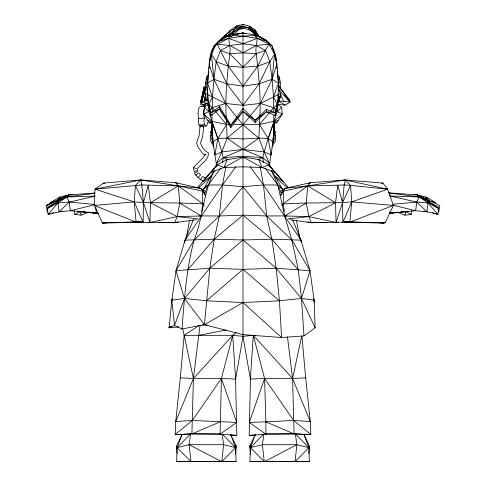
<?xml version="1.0" encoding="UTF-8"?>
<svg xmlns="http://www.w3.org/2000/svg" width="486" height="486" viewBox="0 0 486 486"><rect width="100%" height="100%" fill="white"/><g stroke="black" fill="none" stroke-linecap="round" stroke-linejoin="round"><path stroke-width="0.73" d="M222.576 162.579L223.202 157.598L221.847 151.942L217.837 138.565L208.761 111.555L208.767 104.429L207.844 94.855L205.797 82.128L206.562 77.238L208.154 75.609M236.135 332.473L232.703 335.334L221.409 378.473L220.091 434.247L236.84 435.42L235.497 376.784M255.186 122.502L255.193 120.224L266.389 109.393L275.131 112.697L275.119 115.534L266.419 111.792L255.193 120.224L243 111.379L230.807 125.352L230.814 127.63L243 111.379L255.186 122.502L266.419 111.792L266.389 109.393M230.814 127.63L219.581 109.064L219.611 106.671L210.869 112.697L210.881 115.534L219.581 109.064L230.807 125.352L243 108.481L255.193 120.224M301.915 336.081L305.676 377.816L310.268 421.526L310.858 434.52L294.103 433.943L265.909 434.247L249.16 435.42L250.503 376.784M270.143 167.227L269.675 163.715L271.17 152.677M141.687 221.987L102.564 222.74L141.687 221.987L102.576 223.123L94.284 205.414L94.97 189.175L103.433 183.101L140.758 179.984L141.851 184.966L143.431 202.589L143.151 222.369L174.693 222.71L196.338 219.672M210.517 57.36C210.189 48.108 217.667 41.954 224.07 36.486L231.148 29.78L236.396 26.129L243 24.3L249.391 26.129L254.852 29.78L259.202 36.486L266.316 40.423L271.905 45.727L275.44 54.432L276.88 64.164L278.466 83.24L278.156 94.855L277.233 104.429L277.239 111.555L268.163 138.565L264.153 151.942L262.798 157.598L263.424 162.579M199.965 325.553L193.416 378.533L191.897 433.943L175.142 434.52L175.732 421.526L180.324 377.816L184.151 335.334L182.681 328.803M215.857 167.227L216.325 163.715L214.861 154.943L221.847 151.942L243 149.402L264.153 151.942L271.139 154.943L273.648 135.886L273.904 115.225M226.306 118.511C224.818 96.854 227.381 75.148 229.708 53.63C231.263 47.379 227.721 41.201 229.374 35.15L230.807 34.919M212.121 114.471L211.92 121.251L212.935 141.851L214.861 154.943L217.837 138.565L226.573 124.531L226.373 120.018M212.188 112.211L212.497 97.018L213.919 79.273L216.185 61.728L220.523 50.441L229.927 45.49L243 43.795L257.349 38.291L267.519 41.517L274.554 54.189L276.88 64.164L272.081 79.273L260.368 103.463L243 124.823L227.12 138.067L221.847 151.942L216.325 163.715L217.412 164.766M235.479 454.301L236.39 446.33L230.583 434.393L235.607 447.642L236.075 461.633L176.649 461.633L177.123 447.642L182.147 434.393L190.664 433.822L219.818 433.822M266.182 433.822L295.336 433.822L303.853 434.393L308.877 447.642L309.351 461.633L249.925 461.633L250.393 447.642L255.417 434.393L249.61 446.33L250.521 454.301M259.731 117.758L258.88 138.067L264.153 151.942L269.675 163.715L268.588 164.766M259.797 116.251C261.055 95.347 258.516 74.401 256.292 53.63C254.737 47.379 258.279 41.201 256.626 35.15L243 32.975L232.958 34.579M272.452 143.953L273.065 141.851L274.013 121.913L276.57 122.976L282.263 114.082L281.649 107.048L277.233 104.429L273.503 97.018L272.081 79.273L269.815 61.728L265.478 50.441L256.073 45.49L243 43.795L228.651 38.291L218.481 41.517C205.566 58.63 208.579 80.7 207.176 100.754M314.029 302.401L314.144 300.16L309.989 270.69L300.956 240.114L292.76 219.994M274.608 122.764L273.648 135.886L272.938 139.494M206.708 100.845L205.037 93.221L205.797 82.128L207.534 83.24L212.497 97.018L225.632 103.463L243 105.334L260.368 103.463L280.398 93.549M305.676 377.816L292.584 378.533L264.591 378.473L250.357 379.05L253.297 335.334L255.563 335.334M235.455 449.836L235.607 447.642L236.39 446.33L235.315 445.316M205.371 195.512L200.943 188.374L178.295 185.895L140.758 179.984L135.436 185.379L134.276 201.897L136.092 222.102L143.151 222.369L134.276 201.897L94.97 189.175L140.758 179.984L175.561 182.706L200.943 188.374L204.551 190.907M388.861 192.978L419.181 196.939L438.141 206.769L438.579 208.488L437.91 214.369L426.927 211.799L415.597 210.73L389.748 213.275L389.857 211.811M193.24 219.994L185.045 240.114L176.011 270.69L184.504 298.459L204.412 324.678L243 334.635L281.588 337.509L303.987 335.935L315.122 327.783L314.144 300.16L301.496 298.459L279.438 300.761L243 302.571L204.412 324.678L182.013 328.979C184.291 299.103 186.43 269.074 194.139 239.993C203.221 217.285 203.221 191.836 214.806 170.136M281.886 203.895L306.259 203.008L342.569 202.589L351.724 201.897L393.423 205.414L349.908 222.102L311.307 222.71L308.823 216.604L306.259 203.008L307.705 185.895L310.439 182.706L345.242 179.984L382.938 183.101L387.628 189.175L393.423 205.414L385.222 222.74L383.424 223.123L344.313 221.987L385.222 222.74L344.313 221.987M204.6 104.119L203.737 114.082L209.43 122.976L211.987 121.913L217.837 138.565L227.12 138.067L243 138.966L258.88 138.067L268.163 138.565L273.065 141.851M204.855 101.197L205.238 96.811M285.574 215.984L308.823 216.604L336.051 222.485L342.569 202.589L344.149 184.966L345.242 179.984L387.628 189.175L351.724 201.897L342.849 222.369L342.569 202.589L337.734 185.166L307.705 185.895L285.057 188.374L281.449 190.907M204.412 324.678L209.812 268.217L214.192 239.203L219.32 215.978L222.521 184.953L225.79 167.093M274.772 122.891L274.353 127.265L275.386 135.807L273.648 135.886L274.869 122.429M287.724 99.266L289.796 101.477L289.796 100.219L279.207 86.593L278.909 89.874L283.721 101.659M349.908 222.102L351.724 201.897L350.564 185.379L345.242 179.984L307.705 185.895L283.387 191.192L280.72 192.468M216.325 163.715L223.202 157.598L243 149.402L258.88 138.067L243 124.823L225.632 103.463L212.321 107.692L208.761 111.555L204.351 107.048L204.642 104.022M204.934 101.003L205.59 94.205M199.965 126.986L199.114 135.776L196.66 142.568L197.431 146.067L202.516 153.406L204.691 154.906L204.199 156.243L202.486 158.278L193.325 167.615L194.114 171.309L197.705 170.793L197.273 168.764L193.325 167.615M203.567 127.368L202.686 136.487L200.487 143.103C201.793 146.887 204.32 151.085 208.239 152.683C209.442 159.639 201.411 163.32 197.93 168.089M279.535 87.516L278.466 83.24L272.081 79.273L274.554 54.189L271.905 45.727L266.316 40.423L256.626 35.15L243 36.195L228.651 38.291L214.095 45.727L211.446 54.189L213.919 79.273L225.632 103.463M178.866 326.944L169.067 327.795L171.856 300.16L176.011 270.69L194.139 239.993L219.32 215.978L243 186.721L263.479 184.953L277.846 184.99L282.214 189.005L282.682 190.421M272.081 79.273L259.129 83.811L243 86.119L226.871 83.811L213.919 79.273L207.534 83.24L208.233 76.588M208.385 75.111L208.773 71.418M209.083 68.465L209.241 66.989M209.551 64.037L209.709 62.554M209.94 60.343L210.56 54.432L211.446 54.189L216.185 61.728L226.871 83.811L243 105.334L259.129 83.811L269.815 61.728L274.554 54.189L275.44 54.432L276.06 60.343M397.293 212.151L404.832 215.17L411.308 214.454L411.703 210.705M182.147 434.393L176.339 446.33L177.123 447.642L189.121 444.696L221.75 461.7L223.609 444.696L222.169 434.545M250.685 445.316L249.61 446.33L250.393 447.642L262.391 444.696L296.879 444.696L308.877 447.642L295.336 433.822L296.879 444.696L295.02 461.7L308.877 447.642L309.661 446.33L303.853 434.393M184.795 242.368L185.045 240.114L186.539 237.514M308.835 453.572L309.661 446.33M423.428 211.106L426.927 211.799L427.996 202.954L427.467 200.906L438.579 208.488L438.141 209.788M201.702 211.641L202.68 203.719L202.613 191.192L178.295 185.895L141.851 184.966L94.97 189.175M426.052 199.211L426.307 197.116L417.274 194.862L388.879 192.893M204.442 101.143L205.359 93.871M189.121 444.696L190.664 433.822L177.123 447.642L190.98 461.7L189.121 444.696L223.609 444.696L235.607 447.642L221.75 461.7M263.831 434.545L262.391 444.696L264.25 461.7L296.879 444.696M428.512 202.164L428.725 200.675L426.738 199.388L417.274 194.862L413.489 194.843M210.56 54.432L209.12 64.164L213.919 79.273M180.324 377.816L193.416 378.533L221.409 378.473L235.643 379.05L243 336.318L243 156.99L227.15 159.651L217.23 164.736L197.292 187.79M274.882 132.866L275.119 131.536L273.648 135.886M203.519 190.469L203.786 189.005L213.955 170.635M186.138 238.656L189.534 220.298M438.694 211.939L439.848 205.669L417.274 194.862L419.181 196.939L427.996 202.954L438.579 208.488M177.657 183.544L175.561 182.706L178.295 185.895L179.741 203.008L177.177 216.604L174.693 222.71L158.187 222.345M181.849 434.277L175.142 434.52L192.322 420.463L221.409 378.473L236.688 422.419L192.322 420.463L175.732 421.526L193.416 378.533L184.151 335.334L232.703 335.334L243 336.318L253.297 335.334L264.591 378.473L249.312 422.419L265.86 421.836L294.103 433.943L292.584 378.533L301.691 336.063M279.183 101.343L280.799 93.95M202.869 94.703L204.448 89.874L200.742 102.048L201.629 101.872L204.448 89.874L204.15 86.593L200.742 102.048L200.864 105.122L208.081 103.482L207.826 100.08L200.742 102.048L204.351 107.048L208.767 104.429L212.497 97.018L205.037 93.221M201.483 100.025L201.058 101.477L204.15 86.593M301.205 242.368L300.956 240.114L271.808 239.203L243 239.975L209.812 268.217L184.504 298.459L174.468 325.45L169.067 327.795L169.426 326.349M275.119 115.534L277.919 104.332L278.174 100.936L290.112 102.048L279.207 86.593M62.573 211.106L48.09 214.369L47.421 208.488L47.859 206.769L66.819 196.939L94.922 193.27M266.419 111.792L275.131 112.697L278.174 100.936L285.136 105.122L290.112 102.048L278.909 89.874L279.948 90.979M219.289 41.869L219.684 40.423L223.973 36.189L229.374 35.15L218.481 41.517M216.853 166.115L217.23 164.736L223.9 167.579L243 166.826L262.1 167.579L275.088 172.238L288.708 187.79M200.426 215.984L177.177 216.604L149.949 222.485L143.431 202.589L148.266 185.166L150.453 202.765L149.949 222.485L147.695 222.345M201.629 101.872L205.833 87.322L201.836 100.991L200.979 100.991M202.328 97.127L204.448 89.874M303.987 335.935L301.496 298.459L309.989 270.69L291.861 239.993L284.662 215.912L277.846 184.99L271.194 170.136M256.839 36.699L253.437 31.086L249.069 28.164L243.954 26.706L238.675 28.164L234.471 31.086L228.736 36.213L231.786 36.213L238.675 29.725L243.954 28.267L249.069 29.725L253.437 32.647L254.354 33.741M201.058 100.219L202.413 96.082M203.318 190.421L203.786 189.005L205.985 185.95M275.131 112.697L277.919 104.332L285.136 105.122M201.939 98.524L200.742 102.048L208.081 103.482L210.869 112.697L219.581 109.064M203.841 92.887L205.748 87.255M272.385 144.725L275.386 135.807L275.483 140.746L271.935 146.918M201.064 100.991L202.006 98.233M202.474 96.854L205.76 87.207M271.139 154.943L268.163 138.565L274.013 121.913M182.013 328.979L174.468 325.45L171.856 300.16L172.372 298.744M404.832 215.17L406.089 211.756L407.456 211.137M210.985 176.218L202.777 181.63L210.912 172.238L223.9 167.579L227.15 159.651M202.99 104.46L204.351 107.048L205.797 103.573M204.922 192.529L208.154 184.99L220.82 168.095M200.384 126.409L199.06 125.054A4.629 1.774 86.4 0 1 198.701 118.517L198.367 117.005A8.098 3.098 86.4 0 1 200.675 106.574L205.596 106.264M208.852 121.166A8.098 3.098 86.4 0 1 208.16 122.041L207.54 122.624A4.629 1.774 86.4 0 1 206.015 126.05L204.685 124.695A4.629 1.774 86.4 0 1 204.333 118.165L203.999 116.646A8.098 3.098 86.4 0 1 204.272 108.767M216.319 166.759L217.23 164.736L210.912 172.238M342.569 202.589L350.564 185.379L387.628 189.175M431.216 203.494L428.725 200.675L419.181 196.939L416.794 202.079L415.597 210.73L393.271 205.207M265.478 50.441L257.799 66.157L243 86.119L228.201 66.157L217.139 44.165L229.927 45.49L243 52.871L256.292 53.63L265.478 50.441L268.861 44.165L271.905 45.727M280.483 95.402L277.536 101.276L279.979 97.729L279.954 96.234M228.122 35.545L231.148 29.78L234.076 29.78L236.396 28.079L243 26.25L249.391 28.079L254.852 31.73L255.8 32.854M243.954 26.706L243.954 28.267L238.675 28.164L236.816 31.086L234.471 31.086L231.786 36.213L228.736 36.213M216.136 166.704L217.23 164.736M205.572 154.864L206.07 154.202L204.758 154.724M200.536 179.699L202.468 176.564L205.335 177.706L203.992 181.071C199.691 179.972 196.69 176.406 194.236 172.925L197.772 171.643M243 24.3L243 26.25L236.396 26.129L234.076 29.78L228.311 35.654M280.629 195.512L285.057 188.374L310.439 182.706L308.343 183.544M57.19 200.669L59.693 197.116L68.726 194.862L94.879 193.045M280.75 194.825L283.387 191.192L283.32 203.719L284.298 211.641M235.88 166.716L222.521 184.953L185.045 240.114L214.192 239.203L243 239.975L276.188 268.217L301.496 298.459L315.122 327.783M242.107 158.205L243 156.99L258.85 159.651L268.77 164.736L283.223 181.63L275.015 176.218M281.923 205.463L283.32 203.719L307.705 185.895L335.547 202.765L336.051 222.485L338.305 222.345M269.402 112.746L259.427 124.531L233.292 124.653M270.356 111.622L273.679 107.692L277.233 104.429L279.979 97.729L279.742 96.477M176.011 270.69L187.73 269.809L214.192 239.203L243 215.158L266.68 215.978L286.795 215.887M54.784 203.494C59.025 198.428 65.938 194.795 72.511 194.843M193.416 378.533L232.703 335.334L235.643 379.05M47.859 209.788L47.421 208.488L58.004 202.954L66.819 196.939L68.726 194.862L66.716 195.761M424.782 198.75L426.307 197.116L435.966 202.856L431.963 201.174M198.057 177.499L200.572 174.887L198.665 172.888L195.87 175.209M256.292 53.63L243 67.281L228.201 66.157L216.185 61.728M260.368 103.463L273.679 107.692L277.239 111.555L281.649 107.048M250.545 449.836L250.393 447.642L263.418 434.35M208.093 75.761L206.562 77.238L207.534 83.24M47.421 208.488L58.533 200.906L58.004 202.954L59.073 211.799L69.206 202.079L95.001 196.198M214.095 45.727L219.684 40.423L229.374 35.15M224.617 35.97L231.148 29.78M228.815 36.456L234.471 31.086M203.786 189.005L208.154 184.99L222.521 184.953L243 186.721L266.68 215.978L291.861 239.993L298.27 269.809L301.496 298.459M198.391 187.875L210.821 177.135M171.856 300.16L184.504 298.459L206.562 300.761L243 269.359L276.188 268.217L309.989 270.69M236.688 422.419L220.091 434.247L191.897 433.943L220.14 421.836M209.43 122.976L211.92 121.251L226.573 124.531L231.798 124.623M213.548 143.953L212.935 141.851L217.837 138.565M169.067 327.795L171.509 326.167M184.151 335.334L199.454 325.207M277.846 75.609L279.438 77.238L280.203 82.128L278.466 83.24L273.503 97.018L273.812 112.211M285.476 215.571L306.259 203.008M61.218 198.75L59.693 197.116L50.034 202.856L54.037 201.174M223.9 167.579L243 156.99L262.1 167.579L268.77 164.736L275.088 172.238M74.297 210.705L74.692 214.454L79.911 211.756L82.802 211.641M68.726 194.862L46.152 205.669L47.306 211.939M208.761 111.555L203.737 114.082L211.92 121.251L207.887 120.783M258.017 159.657L262.798 157.598L269.675 163.715M74.692 214.454L81.168 215.17L88.707 212.151M94.995 196.052L66.819 196.939L57.275 200.675L57.488 202.164M240.868 33.783L243 32.975L245.132 33.783M269.815 61.728L257.799 66.157L243 67.281L229.708 53.63L220.523 50.441M50.167 213.7L48.09 214.369L58.004 202.954L69.206 202.079L94.855 204.43M51.559 213.257L53.636 212.582M408.179 211.137L406.089 211.756L389.298 213.251M174.693 222.71L178.35 221.774M94.175 204.855L70.403 210.73L59.073 211.799M343.037 180.482L344.507 180.148M237.204 34.196L243 32.975L243 156.292L223.202 157.598L227.983 159.657M198.713 335.334L226.02 330.037M230.558 35.077L223.973 36.189L226.519 36.189M233.487 34.579L243 32.975M390.805 212.825L392.281 212.601M389.748 213.275L394.93 212.631M396.406 212.443L398.629 212.169M400.847 211.896L403.07 211.617M389.377 213.16L393.879 212.625M396.126 212.358L397.627 212.182M278.114 120.783L274.08 121.251L259.427 124.531L268.163 138.565M288.143 218.9L308.823 216.604L335.547 202.765L337.734 185.166L344.149 184.966L350.564 185.379M381.449 183.24L382.938 183.101M392.652 204.29L416.794 202.079L427.996 202.954L437.91 214.369L435.833 213.7M249.16 435.42L255.715 434.903M102.576 223.123L106.343 222.831M187.73 269.809L209.812 268.217L243 269.359L279.438 300.761L281.588 337.509L243 302.571L206.562 300.761M198.713 118.505L204.339 118.147M199.06 125.054L204.685 124.695M203.197 126.232L206.015 126.05M176.649 461.633L236.075 461.633M249.925 461.633L309.351 461.633M229.708 53.63L243 52.871L256.073 45.49L268.861 44.165L257.349 38.291L243 36.195L232.399 35.381M249.312 422.419L265.909 434.247L265.86 421.836L293.678 420.463L310.268 421.526L292.584 378.533L287.469 336.822M289.662 219.672L311.307 222.71L327.813 222.345M206.362 461.493L178.083 461.548L234.647 461.548M251.353 461.548L307.917 461.548L279.638 461.518M204.114 203.895L179.741 203.008L143.431 202.589L134.276 201.897L94.284 205.414L136.092 222.102M199.205 215.887L219.32 215.978L243 215.158L271.808 239.203L298.27 269.809M419.181 196.939L390.264 196.034L389.304 194.953M304.151 434.277L310.858 434.52L293.678 420.463L264.591 378.473L265.86 421.836M403.198 211.641L406.089 211.756L411.308 214.454M213.062 139.494L212.352 135.886L210.614 135.807L211.647 127.265L211.392 122.764M202.322 324.903L207.595 325.14M66.819 196.939L69.206 202.079L70.403 210.73L98.512 213.403M243 156.292L262.798 157.598L243 149.402L227.12 138.067L226.573 124.531L215.644 111.622M91.07 212.631L98.275 213.415M379.657 222.831L383.424 223.123M230.285 434.903L236.84 435.42M98.16 213.384L79.911 211.756L77.821 211.137M103.433 183.101L104.94 183.246M197.857 218.9L177.177 216.604L150.453 202.765L178.295 185.895L202.68 203.719L204.077 205.463M88.373 212.182L89.874 212.358M92.121 212.625L98.123 213.336L96.671 213.056M82.93 211.617L85.153 211.896M87.371 212.169L89.594 212.443M255.272 34.834L256.705 36.48M93.719 212.601L95.195 212.825M141.493 180.148L142.963 180.482M307.65 221.774L311.307 222.71M256.651 36.468L253.437 31.086L253.437 32.647L255.721 36.93L253.437 31.086M432.364 212.582L434.441 213.257M417.274 194.862L419.284 195.761M78.544 211.137L79.911 211.756L81.168 215.17M205.28 192.468L202.613 191.192L205.25 194.825M277.239 111.555L282.263 114.082L274.08 121.251L276.57 122.976M267.519 41.517L256.626 35.15L266.316 40.423L266.711 41.869M179.741 203.008L200.524 215.571M275.179 177.135L287.609 187.875M284.899 95.566L289.796 100.219M426.927 211.799L416.794 202.079L390.264 196.034L390.282 197.444M277.907 75.761L279.438 77.238L278.466 83.24L277.767 76.588M250.393 447.642L264.25 461.7M222.582 434.35L235.607 447.642M256.997 35.745L254.852 31.73L249.391 26.129L249.391 28.079M253.437 32.647L249.069 28.164L249.069 29.725M253.297 335.334L292.584 378.533M214.697 110.498L207.887 103.33M258.163 35.666L259.105 36.79L254.852 29.78L254.852 31.73M265.18 168.095L277.846 184.99L281.078 192.529M243 156.99L243.893 158.205M250.12 166.716L263.479 184.953L300.956 240.114L299.461 237.514M280.015 185.95L282.214 189.005L282.481 190.469M426.307 197.116L428.81 200.669M219.611 106.671L230.807 125.352M214.065 146.918L210.517 140.746L210.614 135.807L213.615 144.725M269.147 166.115L268.77 164.736L269.864 166.704M272.045 170.635L282.214 189.005M135.436 185.379L143.431 202.589M268.77 164.736L269.681 166.759M258.85 159.651L262.1 167.579M254.852 29.78L257.191 35.757M313.628 298.744L314.144 300.16M212.935 141.851L212.352 135.886L210.881 131.536L211.118 132.866M207.461 103.621L207.917 105.006M207.826 100.08L210.869 112.697M208.081 103.482L210.881 115.534M296.466 220.298L299.862 238.656M260.21 167.093L263.479 184.953L266.68 215.978L271.808 239.203L276.188 268.217L279.438 300.761M243 336.318L250.357 379.05M59.693 197.116L59.948 199.211M176.339 446.33L177.165 453.572M278.156 94.855L278.739 100.019M276.291 62.554L276.449 64.037M276.759 66.989L276.917 68.465M277.227 71.418L277.615 75.111M211.228 122.891L212.352 135.886L211.987 121.913M211.131 122.429L212.352 135.886M95.827 207.425L96.252 213.275M280.203 82.128L280.708 89.521M275.44 54.432L275.483 57.36M214.83 152.677L214.861 154.943M238.675 28.164L238.675 29.725M236.396 26.129L236.396 28.079M204.351 104.089L204.351 107.048M200.013 127.168A1.81 0.68 6 0 1 202.073 126.536A1.81 0.68 6 0 1 203.294 127.678M200.56 126.396A1.81 0.68 6 0 1 200.554 125.473A1.81 0.68 6 0 1 202.978 125.607A1.81 0.68 6 0 1 203.409 126.554M47.883 204.679L46.152 205.669L59.262 199.388L47.883 204.679"/></g></svg>
